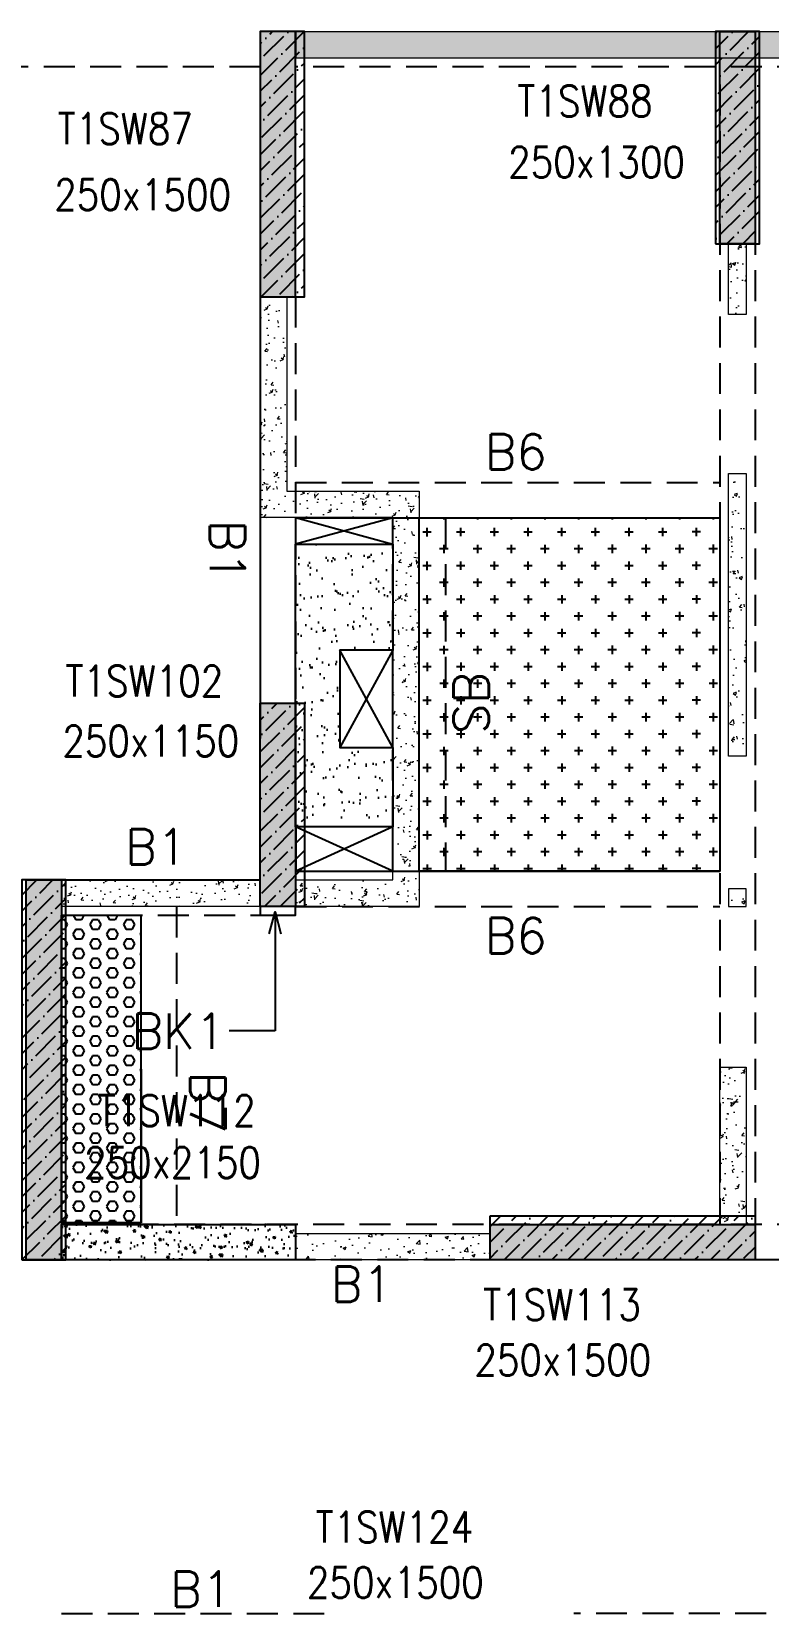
# Model space of a CAD drawing. Header units: millimetres. Extents: x 1078357 to 2594950, y -4969473 to -4636555.
# Drawn here: x 1170910 to 1175078, y -4664941 to -4655991 of the extents above; entities that cross this region are included whole.
import ezdxf

# ---------------------------------------------------------------- set-up
doc = ezdxf.new("R2010")
doc.units = ezdxf.units.MM
doc.linetypes.add('CONTINOUS', pattern=[0])
doc.linetypes.add('HIDDEN', pattern=[0.375, 0.25, -0.125])
doc.layers.get('0').update_dxf_attribs({"lineweight": 0})
for name, color, linetype in [('B-200x325', 201, 'HIDDEN'), ('B-200x375', 41, 'HIDDEN'), ('B-200x650', 241, 'HIDDEN'), ('B-300xSLAB THK.', 151, 'Continuous'), ('BK1-200x650', 241, 'HIDDEN'), ('DROP SLAB', 8, 'Continuous'), ('NON STR. RCC WALL', 6, 'Continuous'), ('S-COLUMN_SHEAR WALL', 1, 'Continuous'), ('SLAB FOLD', 8, 'Continuous'), ('UP TO GFRS', 1, 'Continuous')]:
    doc.layers.add(name, color=color, linetype=linetype)
for name, color, linetype, lineweight in [('COL. NO.', 30, 'Continuous', 25), ('COL. SIZE', 7, 'Continuous', 25), ('HATCH', 8, 'Continuous', 30), ('RCC UPSTAND', 43, 'Continuous', 30), ('S-NON STR RCC WALL', 8, 'Continuous', 0)]:
    doc.layers.add(name, color=color, linetype=linetype, lineweight=lineweight)
doc.styles.add('Roman', font='romans')
doc.styles.add('ROMANS', font='romans.shx', dxfattribs={"width": 0.85})
doc.dimstyles.new('HARESH', dxfattribs={"dimtxt": 150, "dimasz": 75, "dimexe": 0, "dimexo": 0, "dimgap": 25, "dimtad": 1, "dimdec": 0, "dimdsep": 46, "dimtxsty": 'Roman', "dimblk": 'OBLIQUE', "dimcen": 225, "dimdle": 25, "dimclrd": 2, "dimclre": 2, "dimclrt": 7, "dimadec": 8, "dimazin": 1, "dimtfac": 1, "dimtdec": 0, "dimtmove": 0, "dimatfit": 0, "dimfxl": 1, "dimlwd": -1, "dimlwe": -1, "dimarcsym": 0})
pattern_1 = [(50, (-5232816.98, 23531658.65), (182.184669, -15.93908554), [19.05, -209.55]), (355, (-5232816.98, 23531658.65), (-35.2434214, 191.0568452), [15.24, -167.6405842]), (100.4514447, (-5232801.8, 23531657.33), (146.9412471, 175.1177519), [16.1900088, -178.0902446]), (46.1842, (-5232816.98, 23531709.45), (271.0790409, -42.042328), [28.575, -314.325]), (96.6355576, (-5232794.4, 23531705.95), (237.404134, 247.4261246), [24.2850231, -267.1356082]), (351.1841512, (-5232816.98, 23531709.45), (237.404134, 247.4261246), [22.859967, -251.459732]), (21, (-5232791.58, 23531696.75), (151.6143913, -102.2651982), [19.05, -209.55]), (326, (-5232791.58, 23531696.75), (61.8020283, 184.1879661), [15.24, -167.64]), (71.451445, (-5232778.95, 23531688.23), (213.4164193, 81.9227689), [16.1900088, -178.0899376]), (37.5, (-5232816.985, 23531658.653), (3.08860325, 84.55503887), [0, -165.608, 0, -170.18, 0, -168.275]), (7.5, (-5232816.985, 23531658.65), (66.8196625, 100.18057482), [0, -97.028, 0, -161.798, 0, -64.135]), (327.5, (-5232873.63, 23531658.65), (135.59059517, -5.728744), [0, -63.5, 0, -198.12, 0, -262.89]), (317.5, (-5232899.03, 23531658.65), (148.1291814, 25.42649103), [0, -82.55, 0, -131.572, 0, -186.69])]
pattern_2 = [(45, (903512.16, -4590022.35), (33.67596, 123.478522), [158.75, -31.75, 0, -31.75])]
pattern_3 = [(45, (903512.135, -4613405.35), (33.67596, 123.478522), [158.75, -31.75, 0, -31.75])]

# ---------------------------------------------------------------- blocks, each defined once
blk = doc.blocks.new('_Oblique')
at = {"color": 0, "linetype": 'ByBlock', "lineweight": -2}
blk.add_line((-0.5, -0.5), (0.5, 0.5), dxfattribs=at)

msp = doc.modelspace()

# ---------------------------------------------------------------- hatches: boundary and pattern name
at = {"layer": 'DROP SLAB'}
h = msp.add_hatch(dxfattribs=at)
h.set_pattern_fill('CROSS', color=8, scale=15, angle=179.96921)
h.set_pattern_definition([(180.03079016, (-2157838.37, 9381715.23), (-95.1987999, -95.3011726), [47.625, -142.875]), (270.03079016, (-2157862.2, 9381739.03), (95.3011726, -95.1987999), [47.625, -142.875])])
h.paths.add_polyline_path([(1173103.4, -4658741.5), (1174803.3, -4658741.5), (1174803.3, -4660741.3), (1173103.4, -4660741.3)])
at = {"layer": 'HATCH'}
h = msp.add_hatch(dxfattribs=at)
h.set_pattern_fill('AR-SAND', color=8, scale=3, angle=179.97015)
h.set_pattern_definition([(37.47015413, (-3862479.47, 18699617.37), (-4.72361136, 146.8264517), [0, -115.824, 0, -129.54, 0, -123.825]), (7.4701541, (-3862479.47, 18699617.37), (134.9689868, 214.9772528), [0, -62.484, 0, -104.394, 0, -40.005]), (327.4701541, (-3862573.19, 18699617.42), (237.2979035, 0.3075449), [0, -38.1, 0, -137.16, 0, -179.07]), (317.4701541, (-3862573.2, 18699617.42), (229.1017424, 66.759465), [0, -19.05, 0, -89.916, 0, -102.87])])
h.paths.add_polyline_path([(1172403.5, -4658891.2), (1172953.5, -4658891.2), (1172953.5, -4659491.3), (1172653.5, -4659491.3), (1172653.5, -4660041.2), (1172953.5, -4660041.2), (1172953.5, -4660491.2), (1172403.5, -4660491.2)])
at = {"layer": 'RCC UPSTAND'}
h = msp.add_hatch(dxfattribs=at)
h.set_pattern_fill('AR-CONC', color=8, scale=20, angle=90)
h.set_pattern_definition([(140, (-2037296.47, -7200160.78), (12.550427, 143.4520365), [15, -165]), (85, (-2037296.47, -7200160.78), (-150.438427, -27.7502667), [12, -132]), (190.4514445, (-2037295.42, -7200148.82), (-137.887998, 115.7017693), [12.7480384, -140.2284224]), (136.1842, (-2037336.47, -7200160.78), (33.103856, 213.448266), [22.5, -247.5]), (186.6356355, (-2037333.71, -7200143), (-194.82372, 186.932389), [19.122068, -210.342752]), (81.184164, (-2037336.47, -7200160.78), (-194.82372, 186.932389), [18, -198]), (111, (-2037326.47, -7200140.78), (80.523778, 119.3814104), [15, -165]), (56, (-2037326.47, -7200140.78), (-145.030009, 48.6630664), [12, -132]), (161.4514447, (-2037319.76, -7200130.83), (-64.5062306, 168.0444753), [12.748038, -140.2284224]), (127.5, (-2037296.47, -7200160.78), (-66.57877077, 2.43197106), [0, -130.4, 0, -134, 0, -132.5]), (97.5, (-2037296.47, -7200160.78), (-78.8823424, 52.6139075), [0, -76.4, 0, -127.4, 0, -50.5]), (57.5, (-2037296.47, -7200205.38), (4.51097435, 106.7644872), [0, -50, 0, -156, 0, -207]), (47.5, (-2037296.47, -7200225.38), (-20.0209965, 116.6372339), [0, -65, 0, -103.6, 0, -147])])
h.paths.add_polyline_path([(1172403.5, -4662741.3), (1172403.5, -4662941.3), (1171078.5, -4662941.3), (1171078.5, -4662741.3)])
at = {"layer": 'S-COLUMN_SHEAR WALL', "lineweight": 25, "extrusion": (1.00316e-06, 1.91639e-11, 1)}
h = msp.add_hatch(color=1, dxfattribs=at)
h.dxf.hatch_style = 1
h.paths.add_polyline_path([(1172403.5, -4655991.3), (1172203.5, -4655991.3), (1172203.5, -4657491.2), (1172403.5, -4657491.2)])
at = {"layer": 'S-COLUMN_SHEAR WALL', "lineweight": 25}
h = msp.add_hatch(color=1, dxfattribs=at)
h.dxf.hatch_style = 1
h.paths.add_polyline_path([(1174803.5, -4657191.3), (1175003.5, -4657191.3), (1175003.5, -4655991.3), (1174803.5, -4655991.3)])
at = {"layer": 'S-COLUMN_SHEAR WALL', "lineweight": 25, "extrusion": (1.00316e-06, 1.91639e-11, 1)}
h = msp.add_hatch(color=1, dxfattribs=at)
h.dxf.hatch_style = 1
h.paths.add_polyline_path([(1172403.5, -4660941.3), (1172203.5, -4660941.3), (1172203.5, -4659791.2), (1172403.5, -4659791.2)])
at = {"layer": 'S-COLUMN_SHEAR WALL', "lineweight": 25}
h = msp.add_hatch(color=1, dxfattribs=at)
h.dxf.hatch_style = 1
h.paths.add_polyline_path([(1170878.5, -4660791.3), (1171078.5, -4660791.3), (1171078.5, -4662941.3), (1170878.5, -4662941.3)])
h = msp.add_hatch(color=1, dxfattribs=at)
h.dxf.hatch_style = 1
h.paths.add_polyline_path([(1173503.5, -4662741.2), (1175003.5, -4662741.2), (1175003.5, -4662941.2), (1173503.5, -4662941.2)])
at = {"layer": 'S-NON STR RCC WALL'}
h = msp.add_hatch(dxfattribs=at)
h.set_pattern_fill('AR-CONC', color=256, angle=180)
h.set_pattern_definition([(50, (-4135592.27, 18847639.47), (182.184669, -15.9390855), [19.05, -209.55]), (355, (-4135592.27, 18847639.47), (-35.2434214, 191.0568452), [15.24, -167.6405842]), (100.4514447, (-4135577.09, 18847638.14), (146.9412471, 175.1177519), [16.1900088, -178.0902446]), (46.1842, (-4135592.27, 18847690.27), (271.0790409, -42.042328), [28.575, -314.325]), (96.6355576, (-4135569.68, 18847686.76), (237.404134, 247.4261246), [24.285023, -267.1356082]), (351.1841512, (-4135592.27, 18847690.27), (237.404134, 247.4261246), [22.859967, -251.459732]), (21, (-4135566.87, 18847677.57), (151.6143913, -102.2651982), [19.05, -209.55]), (326, (-4135566.87, 18847677.57), (61.8020283, 184.1879661), [15.24, -167.64]), (71.451445, (-4135554.23, 18847669.04), (213.4164193, 81.9227689), [16.1900088, -178.0899376]), (37.5, (-4135592.27, 18847639.466), (3.08860325, 84.55503887), [0, -165.608, 0, -170.18, 0, -168.275]), (7.5, (-4135592.27, 18847639.47), (66.8196625, 100.18057482), [0, -97.028, 0, -161.798, 0, -64.135]), (327.5, (-4135648.91, 18847639.466), (135.59059517, -5.728744), [0, -63.5, 0, -198.12, 0, -262.89]), (317.5, (-4135674.31, 18847639.47), (148.1291814, 25.42649103), [0, -82.55, 0, -131.572, 0, -186.69])])
h.paths.add_polyline_path([(1182278.3, -4655991.2), (1182603.3, -4655991.2), (1182603.3, -4656141.2), (1182278.3, -4656141.2)])
h.paths.add_polyline_path([(1180478.3, -4655991.2), (1182278.3, -4655991.2), (1182278.3, -4656141.2), (1180478.3, -4656141.2)])
h.paths.add_polyline_path([(1174528.3, -4655991.2), (1175278.3, -4655991.2), (1175278.3, -4656141.2), (1174528.3, -4656141.2)])
h.paths.add_polyline_path([(1175278.3, -4655991.2), (1177078.3, -4655991.2), (1177078.3, -4656141.2), (1175278.3, -4656141.2)])
h.paths.add_polyline_path([(1179728.3, -4655991.2), (1180478.3, -4655991.2), (1180478.3, -4656141.2), (1179728.3, -4656141.2)])
h.paths.add_polyline_path([(1177928.3, -4655991.2), (1179728.3, -4655991.2), (1179728.3, -4656141.2), (1177928.3, -4656141.2)])
h.paths.add_polyline_path([(1172406.3, -4655991.2), (1172728.3, -4655991.2), (1172728.3, -4656141.2), (1172406.3, -4656141.2)])
h.paths.add_polyline_path([(1177078.3, -4655991.2), (1177403.3, -4655991.2), (1177403.3, -4656141.2), (1177078.3, -4656141.2)])
h.paths.add_polyline_path([(1177603.3, -4655991.2), (1177928.3, -4655991.2), (1177928.3, -4656141.2), (1177603.3, -4656141.2)])
h.paths.add_polyline_path([(1172728.3, -4655991.2), (1174528.3, -4655991.2), (1174528.3, -4656141.2), (1172728.3, -4656141.2)])
h = msp.add_hatch(dxfattribs=at)
h.set_pattern_fill('AR-CONC', color=256, angle=180)
h.set_pattern_definition([(50, (1174916.73, -4472621.5), (182.18467, -15.93909), [19.05, -209.55]), (355, (1174916.73, -4472621.5), (-35.24342, 191.05685), [15.24, -167.64058]), (100.45144, (1174931.92, -4472622.83), (146.94125, 175.11775), [16.19, -178.09024]), (46.1842, (1174916.73, -4472570.7), (271.07904, -42.04233), [28.575, -314.325]), (96.63556, (1174939.32, -4472574.2), (237.40413, 247.42612), [24.28502, -267.1356]), (351.18415, (1174916.73, -4472570.7), (237.40413, 247.42612), [22.85997, -251.45973]), (21, (1174942.13, -4472583.4), (151.61439, -102.2652), [19.05, -209.55]), (326, (1174942.13, -4472583.4), (61.80203, 184.18797), [15.24, -167.64]), (71.45144, (1174954.77, -4472591.93), (213.41642, 81.92277), [16.19, -178.08994]), (37.5, (1174916.734, -4472621.507), (3.088603, 84.55504), [0, -165.608, 0, -170.18, 0, -168.275]), (7.5, (1174916.73, -4472621.51), (66.819663, 100.180575), [0, -97.028, 0, -161.798, 0, -64.135]), (327.5, (1174860.09, -4472621.507), (135.590595, -5.728744), [0, -63.5, 0, -198.12, 0, -262.89]), (317.5, (1174834.69, -4472621.51), (148.12918, 25.42649), [0, -82.55, 0, -131.572, 0, -186.69])])
h.paths.add_polyline_path([(1174853.4, -4657191.2), (1174953.4, -4657191.2), (1174953.3, -4657591.2), (1174853.3, -4657591.2)])
h = msp.add_hatch(dxfattribs=at)
h.set_pattern_fill('AR-CONC', color=256, angle=180)
h.set_pattern_definition(pattern_1)
h.paths.add_polyline_path([(1173103.3, -4658591.2), (1173103.3, -4660941.2), (1172403.3, -4660941.2), (1172403.4, -4660791.2), (1172953.3, -4660791.2), (1172953.3, -4658741.2), (1172203.3, -4658741.2), (1172203.3, -4657491.1), (1172353.3, -4657491.1), (1172353.3, -4658591.2)])
h = msp.add_hatch(dxfattribs=at)
h.set_pattern_fill('AR-CONC', color=256, angle=180)
h.set_pattern_definition([(50, (2272141.45, -9156640.7), (182.184669, -15.9390855), [19.05, -209.55]), (355, (2272141.45, -9156640.7), (-35.2434214, 191.056845), [15.24, -167.640584]), (100.4514447, (2272156.63, -9156642.02), (146.941247, 175.117752), [16.190009, -178.0902446]), (46.1842, (2272141.45, -9156589.9), (271.079041, -42.042328), [28.575, -314.325]), (96.6355576, (2272164.04, -9156593.4), (237.404134, 247.426125), [24.285023, -267.135608]), (351.184151, (2272141.45, -9156589.9), (237.404134, 247.426125), [22.859967, -251.459732]), (21, (2272166.85, -9156602.6), (151.6143913, -102.265198), [19.05, -209.55]), (326, (2272166.85, -9156602.6), (61.802028, 184.187966), [15.24, -167.64]), (71.451445, (2272179.48, -9156611.12), (213.416419, 81.922769), [16.190009, -178.0899376]), (37.5, (2272141.45, -9156640.694), (3.08860325, 84.5550389), [0, -165.608, 0, -170.18, 0, -168.275]), (7.5, (2272141.45, -9156640.69), (66.8196625, 100.1805748), [0, -97.028, 0, -161.798, 0, -64.135]), (327.5, (2272084.81, -9156640.694), (135.5905952, -5.728744), [0, -63.5, 0, -198.12, 0, -262.89]), (317.5, (2272059.41, -9156640.69), (148.1291814, 25.426491), [0, -82.55, 0, -131.572, 0, -186.69])])
h.paths.add_polyline_path([(1174853.3, -4658491.2), (1174953.3, -4658491.2), (1174953.3, -4660091.2), (1174853.3, -4660091.2)])
h = msp.add_hatch(dxfattribs=at)
h.set_pattern_fill('AR-CONC', color=256, angle=180)
h.set_pattern_definition(pattern_1)
h.paths.add_polyline_path([(1171078.3, -4660791.2), (1172203.3, -4660791.2), (1172203.3, -4660941.2), (1171078.3, -4660941.2)])
h = msp.add_hatch(dxfattribs=at)
h.set_pattern_fill('AR-CONC', color=256, angle=180)
h.set_pattern_definition([(50, (2272128.24, -9158005.36), (182.184669, -15.9390855), [19.05, -209.55]), (355, (2272128.24, -9158005.36), (-35.2434214, 191.056845), [15.24, -167.640584]), (100.4514447, (2272143.42, -9158006.69), (146.941247, 175.117752), [16.190009, -178.0902446]), (46.1842, (2272128.24, -9157954.56), (271.079041, -42.042328), [28.575, -314.325]), (96.6355576, (2272150.83, -9157958.06), (237.404134, 247.426125), [24.285023, -267.135608]), (351.184151, (2272128.24, -9157954.56), (237.404134, 247.426125), [22.859967, -251.459732]), (21, (2272153.64, -9157967.26), (151.6143913, -102.265198), [19.05, -209.55]), (326, (2272153.64, -9157967.26), (61.802028, 184.187966), [15.24, -167.64]), (71.451445, (2272166.27, -9157975.78), (213.416419, 81.922769), [16.190009, -178.0899376]), (37.5, (2272128.235, -9158005.36), (3.08860325, 84.5550389), [0, -165.608, 0, -170.18, 0, -168.275]), (7.5, (2272128.235, -9158005.36), (66.8196625, 100.1805748), [0, -97.028, 0, -161.798, 0, -64.135]), (327.5, (2272071.59, -9158005.36), (135.5905952, -5.728744), [0, -63.5, 0, -198.12, 0, -262.89]), (317.5, (2272046.19, -9158005.36), (148.1291814, 25.426491), [0, -82.55, 0, -131.572, 0, -186.69])])
h.paths.add_polyline_path([(1174853.3, -4660941.2), (1174953.3, -4660941.2), (1174953.3, -4660841.2), (1174853.3, -4660841.2)])
h = msp.add_hatch(dxfattribs=at)
h.set_pattern_fill('AR-CONC', color=256, angle=180)
h.set_pattern_definition([(50, (-6276731.46, 28215677.83), (182.184669, -15.93908554), [19.05, -209.55]), (355, (-6276731.46, 28215677.83), (-35.2434214, 191.0568452), [15.24, -167.6405842]), (100.4514447, (-6276716.27, 28215676.5), (146.9412471, 175.1177519), [16.1900088, -178.0902446]), (46.1842, (-6276731.46, 28215728.63), (271.0790409, -42.042328), [28.575, -314.325]), (96.6355576, (-6276708.87, 28215725.13), (237.404134, 247.4261246), [24.2850231, -267.1356082]), (351.1841512, (-6276731.46, 28215728.63), (237.404134, 247.4261246), [22.859967, -251.459732]), (21, (-6276706.06, 28215715.93), (151.6143913, -102.2651982), [19.05, -209.55]), (326, (-6276706.06, 28215715.93), (61.8020283, 184.1879661), [15.24, -167.64]), (71.451445, (-6276693.42, 28215707.41), (213.4164193, 81.9227689), [16.1900088, -178.0899376]), (37.5, (-6276731.456, 28215677.833), (3.08860325, 84.55503887), [0, -165.608, 0, -170.18, 0, -168.275]), (7.5, (-6276731.46, 28215677.83), (66.8196625, 100.18057482), [0, -97.028, 0, -161.798, 0, -64.135]), (327.5, (-6276788.1, 28215677.83), (135.59059517, -5.72874399), [0, -63.5, 0, -198.12, 0, -262.89]), (317.5, (-6276813.5, 28215677.83), (148.1291814, 25.42649103), [0, -82.55, 0, -131.572, 0, -186.69])])
h.paths.add_polyline_path([(1174803.3, -4661851.2), (1174953.3, -4661851.2), (1174953.3, -4662741.1), (1174803.3, -4662741.1)])
at = {"layer": 'S-NON STR RCC WALL', "ltscale": 700}
h = msp.add_hatch(dxfattribs=at)
h.set_pattern_fill('AR-CONC', color=256)
h.set_pattern_definition([(50, (1128487.11, -4480887.99), (182.18467, -15.93909), [19.05, -209.55]), (355, (1128487.11, -4480887.99), (-35.24342, 191.05685), [15.24, -167.64058]), (100.45144, (1128502.3, -4480889.31), (146.94125, 175.11775), [16.19, -178.09024]), (46.1842, (1128487.11, -4480837.19), (271.07904, -42.04233), [28.575, -314.325]), (96.63556, (1128509.7, -4480840.7), (237.40413, 247.42612), [24.28502, -267.1356]), (351.18415, (1128487.1, -4480837.19), (237.40413, 247.42612), [22.85997, -251.45973]), (21, (1128512.51, -4480849.89), (151.61439, -102.2652), [19.05, -209.55]), (326, (1128512.51, -4480849.89), (61.80203, 184.18797), [15.24, -167.64]), (71.45144, (1128525.15, -4480858.4), (213.41642, 81.92277), [16.19, -178.08994]), (37.5, (1128487.11, -4480887.986), (3.088603, 84.55504), [0, -165.608, 0, -170.18, 0, -168.275]), (7.5, (1128487.11, -4480887.99), (66.819663, 100.180575), [0, -97.028, 0, -161.798, 0, -64.135]), (327.5, (1128430.47, -4480887.986), (135.590595, -5.728744), [0, -63.5, 0, -198.12, 0, -262.89]), (317.5, (1128405.07, -4480887.99), (148.12918, 25.42649), [0, -82.55, 0, -131.572, 0, -186.69])])
h.paths.add_polyline_path([(1173503.1, -4662941.1), (1172403.1, -4662941.1), (1172403.1, -4662791.2), (1173503.1, -4662791.2)])
at = {"layer": 'SLAB FOLD', "ltscale": 1000}
h = msp.add_hatch(dxfattribs=at)
h.set_pattern_fill('HEX', color=8, scale=10, angle=180)
h.set_pattern_definition([(180, (1109278.52, -4473986.17), (-7e-15, -54.992613), [31.75, -63.5]), (300, (1109278.52, -4473986.17), (47.625, 27.496307), [31.75, -63.5]), (240, (1109246.77, -4473986.17), (47.625, -27.496307), [31.75, -63.5])])
h.paths.add_polyline_path([(1171078.9, -4662730.6), (1171528.9, -4662730.6), (1171528.1, -4660991.2), (1171078.1, -4660991.2)])
at = {"layer": 'UP TO GFRS', "lineweight": 25}
h = msp.add_hatch(dxfattribs=at)
h.set_pattern_fill('ANSI36', color=8, scale=20)
h.set_pattern_definition(pattern_3)
h.paths.add_polyline_path([(1172203.5, -4657491.2), (1172453.5, -4657491.2), (1172453.5, -4655991.3), (1172203.5, -4655991.3)])
h = msp.add_hatch(dxfattribs=at)
h.set_pattern_fill('ANSI36', color=8, scale=20)
h.set_pattern_definition(pattern_3)
h.paths.add_polyline_path([(1174778.5, -4657191.3), (1175028.5, -4657191.3), (1175028.5, -4655991.3), (1174778.5, -4655991.3)])
h = msp.add_hatch(dxfattribs=at)
h.set_pattern_fill('ANSI36', color=8, scale=20)
h.set_pattern_definition(pattern_2)
h.paths.add_polyline_path([(1172203.6, -4659791.2), (1172453.6, -4659791.2), (1172453.6, -4660941.2), (1172203.6, -4660941.2)])
h = msp.add_hatch(dxfattribs=at)
h.set_pattern_fill('ANSI36', color=8, scale=20)
h.set_pattern_definition(pattern_2)
h.paths.add_polyline_path([(1170853.6, -4662941.3), (1171103.6, -4662941.3), (1171103.6, -4660791.3), (1170853.6, -4660791.3)])
h = msp.add_hatch(dxfattribs=at)
h.set_pattern_fill('ANSI36', color=8, scale=20)
h.set_pattern_definition(pattern_3)
h.paths.add_polyline_path([(1173503.5, -4662691.2), (1175003.5, -4662691.2), (1175003.5, -4662941.2), (1173503.5, -4662941.2)])

# ---------------------------------------------------------------- linework, layer by layer
at = {"layer": 'B-200x325', "ltscale": 700}
for p, q in [((1172403.3, -4658541.5, 0), (1174803.3, -4658541.5, 0)), ((1172403.5, -4660941.3, 0), (1174803.3, -4660941.3, 0))]:
    msp.add_line(p, q, dxfattribs=at)
at = {"layer": 'B-200x325', "linetype": 'Continuous', "ltscale": 700}
for p, q in [((1172403.3, -4658741.5, 0), (1174803.3, -4658741.5, 0)), ((1172403.5, -4660741.3, 0), (1174803.3, -4660741.3, 0))]:
    msp.add_line(p, q, dxfattribs=at)
at = {"layer": 'B-200x375', "ltscale": 700}
msp.add_line((1171728.5, -4660941.2, 0), (1171728.5, -4662741.3, 0), dxfattribs=at)
at = {"layer": 'B-200x375', "linetype": 'Continuous', "ltscale": 700}
msp.add_line((1171528.5, -4660991.3, 0), (1171528.5, -4662730.6, 0), dxfattribs=at)
at = {"layer": 'B-200x650', "linetype": 'HIDDEN', "ltscale": 700}
for p, q in [((1172203.4, -4656191.1, 0), (1169753.7, -4656191.1, -50)), ((1177403.3, -4656191.2, 0), (1172403.3, -4656191.2, 0)), ((1174803.3, -4656291.2, 0), (1174803.3, -4662741.1, 0)), ((1175003.3, -4656291.2, 0), (1175003.3, -4662741.1, 0)), ((1172403.3, -4657491.1, 0), (1172403.3, -4659991.2, 0)), ((1171098.9, -4660991.2, 0), (1172203.2, -4660991.2, 0)), ((1177403.3, -4662741.1, 0), (1171103.5, -4662741.1, 0)), ((1183278.5, -4662941.1, 0), (1171103.5, -4662941.1, 0)), ((1171078.3, -4664941.1, 0), (1172578.3, -4664941.1, 0)), ((1178478.3, -4664941.1, 0), (1173978.4, -4664941.1, 0))]:
    msp.add_line(p, q, dxfattribs=at)
at = {"layer": 'B-200x650', "linetype": 'CONTINOUS', "ltscale": 700}
for p, q in [((1172203.3, -4657491.1, 0), (1172203.3, -4659991.2, 0)), ((1171078.3, -4660791.2, 0), (1172203.4, -4660791.2, 0))]:
    msp.add_line(p, q, dxfattribs=at)
at = {"layer": 'B-300xSLAB THK.', "linetype": 'HIDDEN', "ltscale": 700}
for p, q in [((1172952, -4658741.7, 0), (1172952, -4660741.5, 0)), ((1173252, -4658741.7, 0), (1173252, -4660741.5, 0))]:
    msp.add_line(p, q, dxfattribs=at)
at = {"layer": 'BK1-200x650', "linetype": 'Continuous', "ltscale": 700, "elevation": 0}
msp.add_lwpolyline([(1172403.4, -4660941.2), (1172203.4, -4660941.2), (1172203.4, -4660991.4), (1172403.4, -4660991.4)], close=True, dxfattribs=at)
at = {"layer": 'DROP SLAB', "color": 3, "linetype": 'CONTINOUS', "ltscale": 500}
for p, q in [((1172403.5, -4658741.2, 0), (1172953.5, -4658891.2, 0)), ((1172952.7, -4658741.5, 0), (1172403.5, -4658891.2, 0)), ((1172953.6, -4659491.2, 0), (1172653.5, -4660041.2, 0)), ((1172953.6, -4660041.2, 0), (1172653.5, -4659491.2, 0)), ((1172953.5, -4660741.3, 0), (1172403.5, -4660491.2, 0)), ((1172953.5, -4660491.2, 0), (1172403.7, -4660741.3, 0))]:
    msp.add_line(p, q, dxfattribs=at)
at = {"layer": 'DROP SLAB', "color": 3, "linetype": 'CONTINOUS', "ltscale": 500, "elevation": 0}
for points in [[(1172953.5, -4658741.5), (1172403.5, -4658741.5), (1172403.5, -4658891.2), (1172953.5, -4658891.2)], [(1173103.4, -4658741.5), (1174803.3, -4658741.5), (1174803.3, -4660741.3), (1173103.4, -4660741.3)], [(1172953.5, -4659491.2), (1172653.5, -4659491.2), (1172653.5, -4660041.2), (1172953.5, -4660041.2)], [(1172953.5, -4660491.2), (1172403.7, -4660491.2), (1172403.7, -4660741.3), (1172953.5, -4660741.3)]]:
    msp.add_lwpolyline(points, close=True, dxfattribs=at)
at = {"layer": 'NON STR. RCC WALL', "elevation": 0}
msp.add_lwpolyline([(1172403.5, -4662741.3), (1172403.5, -4662941.3), (1171078.5, -4662941.3), (1171078.5, -4662741.3)], close=True, dxfattribs=at)
at = {"layer": 'S-COLUMN_SHEAR WALL', "color": 1, "lineweight": 25, "extrusion": (1.00316e-06, 1.91639e-11, 1), "elevation": 1.2}
for points in [[(1172403.5, -4655991.3), (1172203.5, -4655991.3), (1172203.5, -4657491.2), (1172403.5, -4657491.2)], [(1172403.5, -4660941.3), (1172203.5, -4660941.3), (1172203.5, -4659791.2), (1172403.5, -4659791.2)]]:
    msp.add_lwpolyline(points, close=True, dxfattribs=at)
at = {"layer": 'S-COLUMN_SHEAR WALL', "color": 1, "lineweight": 25, "elevation": 0}
for points in [[(1174803.5, -4655991.3), (1175003.5, -4655991.3), (1175003.5, -4657191.3), (1174803.5, -4657191.3)], [(1170878.5, -4660791.3), (1171078.5, -4660791.3), (1171078.5, -4662941.3), (1170878.5, -4662941.3)], [(1173503.5, -4662741.2), (1175003.5, -4662741.2), (1175003.5, -4662941.2), (1173503.5, -4662941.2)]]:
    msp.add_lwpolyline(points, close=True, dxfattribs=at)
at = {"layer": 'S-NON STR RCC WALL', "elevation": 0}
for points in [[(1172406.3, -4655991.2), (1177403.3, -4655991.2), (1177403.3, -4656141.2), (1172406.3, -4656141.2)], [(1174853.3, -4657191.2), (1174953.3, -4657191.2), (1174953.3, -4657591.2), (1174853.3, -4657591.2)], [(1173103.3, -4658591.2), (1173103.3, -4660941.2), (1172403.3, -4660941.2), (1172403.4, -4660791.2), (1172953.3, -4660791.2), (1172953.3, -4658741.2), (1172203.3, -4658741.2), (1172203.3, -4657491.1), (1172353.3, -4657491.1), (1172353.3, -4658591.2)], [(1171078.3, -4660791.2), (1172203.3, -4660791.2), (1172203.3, -4660941.2), (1171078.3, -4660941.2)]]:
    msp.add_lwpolyline(points, close=True, dxfattribs=at)
at = {"layer": 'S-NON STR RCC WALL', "ltscale": 700, "elevation": 0}
for points in [[(1174853.3, -4658491.2), (1174953.3, -4658491.2), (1174953.3, -4660091.2), (1174853.3, -4660091.2)], [(1174853.3, -4660941.2), (1174953.3, -4660941.2), (1174953.3, -4660841.2), (1174853.3, -4660841.2)], [(1174803.3, -4661851.2), (1174953.3, -4661851.2), (1174953.3, -4662741.1), (1174803.3, -4662741.1)], [(1173503.1, -4662941.1), (1172403.1, -4662941.1), (1172403.1, -4662791.2), (1173503.1, -4662791.2)]]:
    msp.add_lwpolyline(points, close=True, dxfattribs=at)
at = {"layer": 'SLAB FOLD', "color": 8, "ltscale": 1000, "elevation": 0}
msp.add_lwpolyline([(1172403.5, -4658891.2), (1172953.5, -4658891.2), (1172953.5, -4659491.3), (1172653.5, -4659491.3), (1172653.5, -4660041.2), (1172953.5, -4660041.2), (1172953.5, -4660491.2), (1172403.5, -4660491.2), (1172403.5, -4658891.2)], dxfattribs=at)
msp.add_lwpolyline([(1171528.7, -4662730.6), (1171078.5, -4662730.6), (1171078, -4660991.2), (1171528.2, -4660991.2)], close=True, dxfattribs=at)
at = {"layer": 'UP TO GFRS', "color": 3, "lineweight": 25, "elevation": 0}
for points in [[(1172203.5, -4657491.2), (1172453.5, -4657491.2), (1172453.5, -4655991.3), (1172203.5, -4655991.3)], [(1174778.5, -4657191.3), (1175028.5, -4657191.3), (1175028.5, -4655991.3), (1174778.5, -4655991.3)], [(1172203.5, -4659791.2), (1172453.5, -4659791.2), (1172453.5, -4660941.2), (1172203.5, -4660941.2)], [(1170853.5, -4662941.3), (1171103.5, -4662941.3), (1171103.5, -4660791.3), (1170853.5, -4660791.3)], [(1173503.5, -4662691.2), (1175003.5, -4662691.2), (1175003.5, -4662941.2), (1173503.5, -4662941.2)]]:
    msp.add_lwpolyline(points, close=True, dxfattribs=at)

# ---------------------------------------------------------------- texts
at = {"layer": 'B-200x325', "linetype": 'Continuous', "ltscale": 700, "style": 'ROMANS'}
for p in [(1173472.8, -4658469.4, -2.7), (1173472.8, -4661206.5, -2.7)]:
    msp.add_text('B6', height=200, rotation=359.99866, dxfattribs=at).set_placement(p)
at = {"layer": 'B-200x375', "linetype": 'Continuous', "ltscale": 700, "style": 'ROMANS'}
msp.add_text('B7', height=200, rotation=269.99866, dxfattribs=at).set_placement((1171807.3, -4661874.9, -2.7))
at = {"layer": 'B-200x650', "linetype": 'HIDDEN', "ltscale": 500, "style": 'ROMANS'}
for rotation, p in [(269.99906, (1171917.3, -4658753.3, -2.7)), (359.99906, (1171438.1, -4660703, -2.7)), (359.99906, (1172601.6, -4663178.3, -2.7)), (0.00094, (1171692.8, -4664904, -2.7))]:
    msp.add_text('B1', height=200, rotation=rotation, dxfattribs=at).set_placement(p)
at = {"layer": 'B-300xSLAB THK.', "linetype": 'Continuous', "ltscale": 700, "style": 'ROMANS'}
msp.add_text('SB', height=200, rotation=90.00094, dxfattribs=at).set_placement((1173496.7, -4659965.8, -2.7))
at = {"layer": 'BK1-200x650', "linetype": 'Continuous', "ltscale": 700, "style": 'ROMANS'}
msp.add_text('BK1', height=200, rotation=0.00094, dxfattribs=at).set_placement((1171474.5, -4661747.4, -2.7))
at = {"layer": 'COL. NO.', "linetype": 'Continuous', "style": 'ROMANS', "width": 0.85}
for s, p in [('T1SW88', (1173658.5, -4656471.6, -320.4)), ('T1SW87', (1171057.4, -4656627.1, -320.4)), ('T1SW102', (1171101.5, -4659753, -320.4)), ('T1SW112', (1171284.8, -4662183.7, -320.4)), ('T1SW113', (1173464.4, -4663282, -320.4)), ('T1SW124', (1172516.5, -4664540.6, -320.4))]:
    msp.add_text(s, height=175, dxfattribs=at).set_placement(p)
at = {"layer": 'COL. SIZE', "linetype": 'Continuous', "style": 'ROMANS', "width": 0.85}
for s, p in [('250x1300', (1173606, -4656817.3, -320.4)), ('250x1500', (1171037.3, -4657001.2, -320.4)), ('250x1150', (1171083.6, -4660092.5, -320.4)), ('250x2150', (1171206.4, -4662478.2, -320.4)), ('250x1500', (1173415.2, -4663595.4, -320.4)), ('250x1500', (1172467.4, -4664854, -320.4))]:
    msp.add_text(s, height=175, dxfattribs=at).set_placement(p)

# ---------------------------------------------------------------- leaders
at = {"layer": 'BK1-200x650', "linetype": 'Continuous', "ltscale": 700}
msp.add_leader([(1172286.9, -4660971.6, 0), (1172286.9, -4661645.2, 0), (1172028.1, -4661645.2, 0)], dimstyle='HARESH', override={"dimasz": 125, "dimgap": 25, "dimtad": 0, "dimldrblk": 'Open30'}, dxfattribs=at)

doc.saveas('drawing.dxf')
